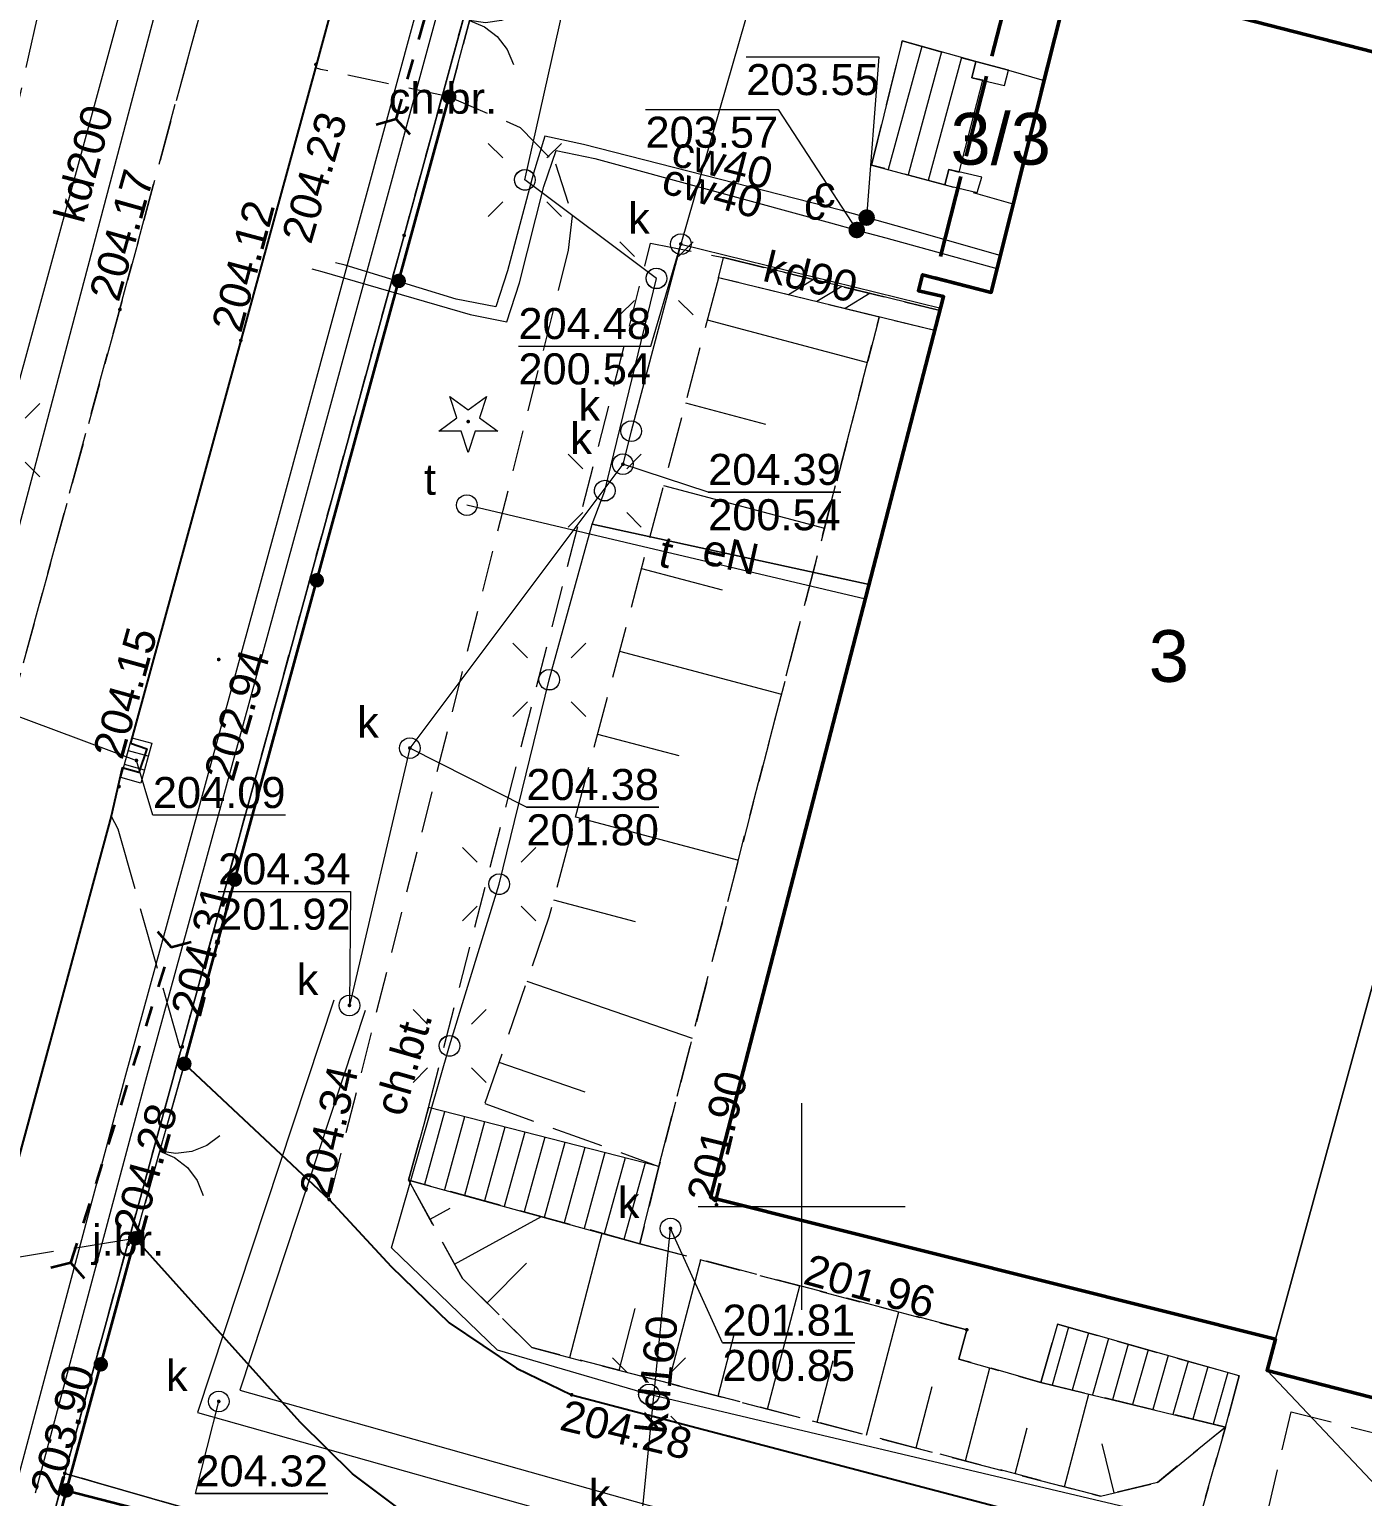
# Model space of a CAD drawing. Extents: x 0 to 7423283, y 0 to 5548300.
# Drawn here: x 7422231.33 to 7422263.56, y 5548192.99 to 5548228.45 of the extents above; entities that cross this region are included whole.
import ezdxf
from ezdxf.enums import TextEntityAlignment as Align

# ---------------------------------------------------------------- set-up
doc = ezdxf.new("R2010")
doc.units = 0
for name, pattern in [('PRZER1-1', [2, 1, -1]), ('PRZER2-1', [3, 2, -1]), ('PRZER2_5-1', [3.5, 2.5, -1]), ('PRZER3-1', [4, 3, -1]), ('PRZER4-1', [5, 4, -1])]:
    doc.linetypes.add(name, pattern=pattern)
doc.layers.get('0').update_dxf_attribs({"linetype": 'CONTINUOUS', "lineweight": 13})
for name, color, linetype, lineweight in [('BUBZ02', 7, 'PRZER2_5-1', 18), ('BUIB05_01', 7, 'PRZER1-1', 35), ('EGBC03', 7, 'CONTINUOUS', 18), ('EGBC03_O', 7, 'CONTINUOUS', 18), ('EGBN11', 7, 'PRZER4-1', 50), ('EGBN11_O', 7, 'PRZER4-1', 50), ('EGBP12_02', 7, 'CONTINUOUS', 18), ('EGBS10', 7, 'CONTINUOUS', 18), ('GELULI', 7, 'PRZER3-1', 18), ('KTCR02', 7, 'PRZER2-1', 18), ('KTCR02_O', 7, 'PRZER2-1', 18), ('KTCR04', 7, 'PRZER2-1', 18), ('KTJZ01', 7, 'PRZER3-1', 18), ('KTJZ01_O', 7, 'PRZER3-1', 18), ('KTKR01', 7, 'CONTINUOUS', 25), ('KTOK02', 7, 'CONTINUOUS', 18), ('KTOK05_01', 7, 'CONTINUOUS', 35), ('KTOK06', 7, 'CONTINUOUS', 18), ('RTPW02', 7, 'CONTINUOUS', 13), ('RTPW02_O', 7, 'CONTINUOUS', 13), ('SUSM', 7, 'CONTINUOUS', 18)]:
    doc.layers.add(name, color=color, linetype=linetype, lineweight=lineweight)
for name, color, linetype, lineweight, true_color in [('BUUD02_01', 7, 'CONTINUOUS', 18, 0x0a0909), ('EGBB01', 7, 'CONTINUOUS', 50, 0x0a0909), ('EGBD03', 7, 'CONTINUOUS', 18, 0x008000), ('EGBP04', 7, 'CONTINUOUS', 18, 0x008000), ('EGBU01', 7, 'PRZER1-1', 18, 0x008000), ('OBOP01', 7, 'CONTINUOUS', 18, 0x008000), ('PTRW02_01', 7, 'CONTINUOUS', 18, 0x0a0909), ('SUPC01', 7, 'CONTINUOUS', 18, 0xd200d2), ('SUPC01_O', 7, 'CONTINUOUS', 18, 0xd200d2), ('SUPE04', 1, 'CONTINUOUS', 18, 0xff0000), ('SUPE04_O', 1, 'CONTINUOUS', 18, 0xff0000), ('SUPK01', 7, 'CONTINUOUS', 18, 0x803300), ('SUPK01_O', 7, 'CONTINUOUS', 18, 0x803300), ('SUPT01', 7, 'CONTINUOUS', 18, 0xff9100), ('SUPT01_O', 7, 'CONTINUOUS', 18, 0xff9100), ('SUUS05', 7, 'CONTINUOUS', 18, 0x0a0909), ('SUUS15', 7, 'CONTINUOUS', 18, 0xff9100), ('SUUS15_O', 7, 'CONTINUOUS', 18, 0xff9100)]:
    doc.layers.add(name, color=color, linetype=linetype, lineweight=lineweight, true_color=true_color)
for name, color, linetype, true_color in [('SUPS01_02', 7, 'CONTINUOUS', 0xd200d2), ('SUPS01_02_O', 7, 'CONTINUOUS', 0xd200d2), ('SUPS01_05', 7, 'CONTINUOUS', 0x803300), ('SUPS01_05_O', 7, 'CONTINUOUS', 0x803300), ('SUUS25', 7, 'CONTINUOUS', 0x0a0909), ('SUUS25_O', 7, 'CONTINUOUS', 0x0a0909)]:
    doc.layers.add(name, color=color, linetype=linetype, true_color=true_color)
doc.styles.add('GEO-INFO', font='Arial')

# ---------------------------------------------------------------- blocks, each defined once
blk = doc.blocks.new('EPPGN')
blk.add_hatch(color=0).paths.add_polyline_path([(-0.09, 0), (-0.085595, -0.027812), (-0.072812, -0.052901), (-0.052901, -0.072812), (-0.027812, -0.085595), (0, -0.09), (0.027812, -0.085595), (0.052901, -0.072812), (0.072812, -0.052901), (0.085595, -0.027812), (0.09, 0), (0.085595, 0.027812), (0.072812, 0.052901), (0.052901, 0.072812), (0.027812, 0.085595), (0, 0.09), (-0.027812, 0.085595), (-0.052901, 0.072812), (-0.072812, 0.052901), (-0.085595, 0.027812)])
blk = doc.blocks.new('KOLO')
blk.add_hatch(color=0).paths.add_polyline_path([(0, 0.5), (-0.12941, 0.482963), (-0.25, 0.433013), (-0.353553, 0.353553), (-0.433013, 0.25), (-0.482963, 0.12941), (-0.5, 0), (-0.482963, -0.12941), (-0.433013, -0.25), (-0.353553, -0.353553), (-0.25, -0.433013), (-0.12941, -0.482963), (0, -0.5), (0.12941, -0.482963), (0.25, -0.433013), (0.353553, -0.353553), (0.433013, -0.25), (0.482963, -0.12941), (0.5, 0), (0.482963, 0.12941), (0.433013, 0.25), (0.353553, 0.353553), (0.25, 0.433013), (0.12941, 0.482963)])
blk = doc.blocks.new('OKRAG_PELNY')
at = {"color": 0}
blk.add_lwpolyline([(0.5, 0), (0.482963, -0.12941), (0.433013, -0.25), (0.353553, -0.353553), (0.25, -0.433013), (0.12941, -0.482963), (0, -0.5), (-0.12941, -0.482963), (-0.25, -0.433013), (-0.353553, -0.353553), (-0.433013, -0.25), (-0.482963, -0.12941), (-0.5, 0), (-0.482963, 0.12941), (-0.433013, 0.25), (-0.353553, 0.353553), (-0.25, 0.433013), (-0.12941, 0.482963), (0, 0.5), (0.12941, 0.482963), (0.25, 0.433013), (0.353553, 0.353553), (0.433013, 0.25), (0.482963, 0.12941)], close=True, dxfattribs=at)
blk = doc.blocks.new('SUSM01_01')
at = {"color": 0}
for points in [[(-0.353553, 0.353553), (-0.212132, 0.212132)], [(0.353553, 0.353553), (0.212132, 0.212132)], [(-0.353553, -0.353553), (-0.212132, -0.212132)], [(0.353553, -0.353553), (0.212132, -0.212132)]]:
    blk.add_lwpolyline(points, dxfattribs=at)
blk.add_lwpolyline([(0.1, 0), (0.093969, -0.034202), (0.076604, -0.064279), (0.05, -0.086603), (0.025882, -0.096593), (0, -0.1), (-0.025882, -0.096593), (-0.05, -0.086603), (-0.073305, -0.068017), (-0.090097, -0.043388), (-0.098883, -0.014904), (-0.098883, 0.014904), (-0.090097, 0.043388), (-0.073305, 0.068017), (-0.05, 0.086603), (-0.022252, 0.097493), (0.007473, 0.09972), (0.036534, 0.093087), (0.062349, 0.078183), (0.082624, 0.056332), (0.095557, 0.029476)], close=True, dxfattribs=at)
blk = doc.blocks.new('SPDIP')
blk.add_hatch(color=0).paths.add_polyline_path([(-0.09, 0), (-0.085595, -0.027812), (-0.072812, -0.052901), (-0.052901, -0.072812), (-0.027812, -0.085595), (0, -0.09), (0.027812, -0.085595), (0.052901, -0.072812), (0.072812, -0.052901), (0.085595, -0.027812), (0.09, 0), (0.085595, 0.027812), (0.072812, 0.052901), (0.052901, 0.072812), (0.027812, 0.085595), (0, 0.09), (-0.027812, 0.085595), (-0.052901, 0.072812), (-0.072812, 0.052901), (-0.085595, 0.027812)])
at = {"color": 0}
blk.add_lwpolyline([(0.177062, -0.544942), (-0.463555, -1.426676), (-0.463555, -0.336792), (-1.500096, 0), (-0.463555, 0.336792), (-0.463555, 1.426676), (0.177062, 0.544942), (1.213603, 0.881734), (0.572986, 0), (1.213603, -0.881734)], close=True, dxfattribs=at)
blk = doc.blocks.new('SUUS05')
at = {"color": 0}
blk.add_lwpolyline([(0.5, -0.25), (-0.5, -0.25), (-0.5, 0.25), (0.5, 0.25)], close=True, dxfattribs=at)
for points in [[(-0.175, -0.25), (-0.175, 0.25)], [(0.175, -0.25), (0.175, 0.25)]]:
    blk.add_lwpolyline(points, dxfattribs=at)
blk = doc.blocks.new('PION_C')
at = {"color": 0}
blk.add_lwpolyline([(0, 0.5), (0, -0.5)], dxfattribs=at)
blk = doc.blocks.new('BUUD02_01')
at = {"color": 0}
for points in [[(-1.91, -0.5), (-0.91, 0.5)], [(-0.5, -0.5), (0.5, 0.5)], [(0.91, -0.5), (1.91, 0.5)]]:
    blk.add_lwpolyline(points, dxfattribs=at)
blk = doc.blocks.new('BUIB05_01_1')
at = {"color": 0}
blk.add_lwpolyline([(-0.527108, -0.849799), (0, 0), (-0.526779, 0.850003)], dxfattribs=at)
blk = doc.blocks.new('BUIB05_01_2')
at = {"color": 0}
blk.add_lwpolyline([(0.527108, 0.849799), (0, 0), (0.526779, -0.850003)], dxfattribs=at)
blk = doc.blocks.new('SLBRA')
at = {"color": 0}
for points in [[(0, 0), (-0.068148, -0.517638), (-0.267949, -1), (-0.585786, -1.414214), (-1, -1.732051)], [(1, -1.732051), (0.585786, -1.414214), (0.267949, -1), (0.068148, -0.517638), (0, 0)]]:
    blk.add_lwpolyline(points, dxfattribs=at)

msp = doc.modelspace()

# ---------------------------------------------------------------- linework, layer by layer
at = {"color": 7, "linetype": 'Continuous', "lineweight": 13, "elevation": 100, "flags": 128}
for points in [[(7422250, 5548197.5), (7422250, 5548202.5)], [(7422247.5, 5548200), (7422252.5, 5548200)]]:
    msp.add_lwpolyline(points, dxfattribs=at)
at = {"layer": 'BUBZ02', "color": 7, "linetype": 'PRZER2_5-1', "lineweight": 18, "ltscale": 0.5, "elevation": 10.14}
for points in [[(7422242.34, 5548202.49), (7422246.55, 5548200.97), (7422251.85, 5548221.4), (7422251.873, 5548221.496), (7422247.99, 5548222.447)], [(7422247.99, 5548222.447), (7422243.89, 5548206.99), (7422242.34, 5548202.49)], [(7422258.6, 5548193.33), (7422260.24, 5548194.67), (7422255.778, 5548195.747), (7422253.8, 5548196.31), (7422253.99, 5548197.02), (7422246.09, 5548199.1), (7422240.5, 5548200.64)], [(7422240.5, 5548200.64), (7422241.8, 5548198.26), (7422243.48, 5548196.59), (7422257.22, 5548193), (7422258.6, 5548193.33)]]:
    msp.add_lwpolyline(points, dxfattribs=at)
at = {"layer": 'BUBZ02', "color": 7, "linetype": 'Continuous', "lineweight": 18, "elevation": 10.14, "flags": 128}
for points in [[(7422247.719, 5548221.426), (7422251.59, 5548220.399)], [(7422247.188, 5548219.424), (7422249.129, 5548218.909)], [(7422246.657, 5548217.423), (7422250.55, 5548216.39)], [(7422246.127, 5548215.421), (7422248.078, 5548214.903)], [(7422245.596, 5548213.419), (7422249.51, 5548212.381)], [(7422245.065, 5548211.418), (7422247.027, 5548210.897)], [(7422244.534, 5548209.416), (7422248.47, 5548208.372)], [(7422244.003, 5548207.414), (7422245.976, 5548206.891)], [(7422243.358, 5548205.447), (7422247.354, 5548204.071)], [(7422242.684, 5548203.489), (7422244.758, 5548202.774)], [(7422241.018, 5548199.692), (7422241.508, 5548199.96)], [(7422241.61, 5548198.607), (7422243.712, 5548199.755)], [(7422244.393, 5548196.351), (7422245.177, 5548199.352)], [(7422242.396, 5548197.668), (7422243.352, 5548198.629)], [(7422246.785, 5548195.727), (7422247.565, 5548198.712)], [(7422249.177, 5548195.102), (7422249.955, 5548198.082)], [(7422245.589, 5548196.039), (7422245.979, 5548197.533)], [(7422251.568, 5548194.477), (7422252.346, 5548197.453)], [(7422247.981, 5548195.414), (7422248.37, 5548196.906)], [(7422250.372, 5548194.789), (7422250.762, 5548196.278)], [(7422253.96, 5548193.852), (7422254.547, 5548196.097)], [(7422252.764, 5548194.164), (7422253.153, 5548195.651)], [(7422256.352, 5548193.227), (7422256.937, 5548195.467)], [(7422255.156, 5548193.539), (7422255.446, 5548194.649)], [(7422257.55, 5548193.079), (7422257.265, 5548194.268)]]:
    msp.add_lwpolyline(points, dxfattribs=at)
at = {"layer": 'BUIB05_01', "color": 7, "linetype": 'PRZER1-1', "lineweight": 35, "ltscale": 0.5, "elevation": 10.18}
for points in [[(7422240.2, 5548226.28), (7422241.57, 5548231.08)], [(7422232.34, 5548198.64), (7422234.76, 5548206.27)]]:
    msp.add_lwpolyline(points, dxfattribs=at)
at = {"layer": 'BUUD02_01', "color": 18, "linetype": 'Continuous', "lineweight": 18, "true_color": 0x0a0909, "elevation": 10.22}
for points in [[(7422253.341, 5548221.658), (7422248.109, 5548222.933)], [(7422253.222, 5548221.172), (7422247.991, 5548222.447)]]:
    msp.add_lwpolyline(points, dxfattribs=at)
at = {"layer": 'EGBB01', "color": 18, "linetype": 'Continuous', "lineweight": 50, "true_color": 0x0a0909, "elevation": 10.26}
for points in [[(7422266.83, 5548247.22), (7422260.38, 5548248.91), (7422255.54, 5548230.03), (7422269.24, 5548226.51)], [(7422269.24, 5548226.51), (7422255.54, 5548230.03), (7422254.85, 5548230.22), (7422254.75, 5548229.83), (7422256.4, 5548229.38), (7422254.58, 5548222.09), (7422252.92, 5548222.52), (7422252.82, 5548222.13), (7422253.43, 5548221.99), (7422247.8, 5548200.22), (7422261.45, 5548196.79), (7422261.25, 5548196.04), (7422294.91, 5548187.38)]]:
    msp.add_lwpolyline(points, dxfattribs=at)
at = {"layer": 'EGBC03', "color": 7, "linetype": 'Continuous', "lineweight": 18, "elevation": 10.26}
for points in [[(7422266.83, 5548247.22), (7422260.38, 5548248.91), (7422255.54, 5548230.03), (7422269.24, 5548226.51)], [(7422269.24, 5548226.51), (7422255.54, 5548230.03), (7422254.85, 5548230.22), (7422254.75, 5548229.83), (7422256.4, 5548229.38), (7422254.58, 5548222.09), (7422252.92, 5548222.52), (7422252.82, 5548222.13), (7422253.43, 5548221.99), (7422247.8, 5548200.22), (7422261.45, 5548196.79), (7422266.35, 5548214.65)]]:
    msp.add_lwpolyline(points, dxfattribs=at)
msp.add_lwpolyline([(7422299.74, 5548206.21), (7422266.35, 5548214.65), (7422261.45, 5548196.79), (7422261.25, 5548196.04), (7422294.91, 5548187.38)], close=True, dxfattribs=at)
at = {"layer": 'EGBD03', "color": 96, "linetype": 'Continuous', "lineweight": 18, "true_color": 0x008000, "elevation": 10.3}
for points in [[(7422242.86, 5548281.77), (7422235.25, 5548253.94), (7422118.87, 5547827.8), (7422117.91, 5547824.68), (7422111.51, 5547801.23), (7422124.29, 5547798.44), (7422126.26, 5547805.84), (7422129.27, 5547817.04), (7422133, 5547830.19), (7422141.62, 5547861.86), (7422158.84, 5547924.97), (7422167.47, 5547956.53), (7422176.11, 5547988.16), (7422184.85, 5548019.75), (7422194.39, 5548053.5), (7422202.12, 5548083.12), (7422210.82, 5548114.83), (7422219.37, 5548146.4), (7422228, 5548178.12), (7422232.19, 5548193.55), (7422240.39, 5548223.47), (7422248.49, 5548253.1), (7422255.35, 5548278.49)], [(7422255.35, 5548278.49), (7422248.49, 5548253.1), (7422240.39, 5548223.47), (7422232.19, 5548193.55), (7422247.5, 5548189.15), (7422282.6, 5548180.41), (7422301.87, 5548175.57), (7422312.62, 5548173.61), (7422317.43, 5548172.74), (7422345.7, 5548248.35), (7422295.99, 5548267.06), (7422289.86, 5548268.36), (7422265.15, 5548275.67)]]:
    msp.add_lwpolyline(points, close=True, dxfattribs=at)
msp.add_lwpolyline([(7422434.9, 5548214.47), (7422406.59, 5548225.32), (7422345.7, 5548248.35), (7422317.43, 5548172.74), (7422312.62, 5548173.61), (7422312.54, 5548171.89), (7422311.52, 5548169.79), (7422309.86, 5548168.41), (7422307.54, 5548167.74), (7422305.38, 5548168.07), (7422303.46, 5548169.17), (7422302.06, 5548170.93), (7422301.48, 5548172.95), (7422301.87, 5548175.57), (7422282.6, 5548180.41), (7422247.5, 5548189.15), (7422232.19, 5548193.55), (7422228, 5548178.12), (7422219.37, 5548146.4), (7422210.82, 5548114.83), (7422202.12, 5548083.12), (7422194.39, 5548053.5), (7422184.85, 5548019.75)], dxfattribs=at)
at = {"layer": 'EGBN11', "color": 7, "linetype": 'PRZER4-1', "lineweight": 50, "ltscale": 0.5, "elevation": 10.26}
msp.add_lwpolyline([(7422256.4, 5548229.38), (7422255.09, 5548229.74), (7422253.22, 5548222.44), (7422254.58, 5548222.09)], close=True, dxfattribs=at)
at = {"layer": 'EGBP12_02', "color": 7, "linetype": 'Continuous', "lineweight": 18, "elevation": 10.26}
for points in [[(7422255, 5548227.46), (7422254.21, 5548227.67), (7422254.11, 5548227.28), (7422254.9, 5548227.09)], [(7422253.56, 5548225.06), (7422253.46, 5548224.69), (7422254.24, 5548224.51), (7422254.35, 5548224.88)]]:
    msp.add_lwpolyline(points, close=True, dxfattribs=at)
at = {"layer": 'EGBS10', "color": 7, "linetype": 'Continuous', "lineweight": 18, "elevation": 10.26}
msp.add_lwpolyline([(7422254.38, 5548227.22), (7422254.11, 5548227.28), (7422254.21, 5548227.67), (7422252.43, 5548228.17), (7422251.69, 5548225.17), (7422253.46, 5548224.69), (7422253.56, 5548225.06), (7422253.81, 5548225)], close=True, dxfattribs=at)
at = {"layer": 'EGBS10', "color": 7, "linetype": 'Continuous', "lineweight": 18, "elevation": 10.26, "flags": 128}
for points in [[(7422252.9, 5548228.038), (7422252.092, 5548225.061)], [(7422253.381, 5548227.903), (7422252.575, 5548224.93)], [(7422253.863, 5548227.768), (7422253.058, 5548224.799)]]:
    msp.add_lwpolyline(points, dxfattribs=at)
at = {"layer": 'EGBU01', "color": 7, "linetype": 'Continuous', "lineweight": 18, "elevation": 10.17}
for points in [[(7422124.29, 5547798.44), (7422126.26, 5547805.84), (7422129.27, 5547817.04), (7422133, 5547830.19), (7422141.62, 5547861.86), (7422158.84, 5547924.97), (7422167.47, 5547956.53), (7422176.11, 5547988.16), (7422184.85, 5548019.75), (7422194.39, 5548053.5), (7422202.12, 5548083.12), (7422210.82, 5548114.83), (7422219.37, 5548146.4), (7422228, 5548178.12), (7422232.19, 5548193.55), (7422240.39, 5548223.47), (7422248.49, 5548253.1), (7422255.35, 5548278.49), (7422242.86, 5548281.77), (7422235.25, 5548253.94), (7422118.87, 5547827.8), (7422117.91, 5547824.68), (7422111.51, 5547801.23)], [(7422337.27, 5548225.81), (7422345.7, 5548248.35), (7422295.99, 5548267.06), (7422289.86, 5548268.36), (7422265.15, 5548275.67), (7422255.35, 5548278.49), (7422248.49, 5548253.1), (7422240.39, 5548223.47), (7422232.19, 5548193.55), (7422247.5, 5548189.15), (7422282.6, 5548180.41), (7422301.87, 5548175.57), (7422312.62, 5548173.61), (7422317.43, 5548172.74)]]:
    msp.add_lwpolyline(points, close=True, dxfattribs=at)
at = {"layer": 'EGBU01', "color": 96, "linetype": 'PRZER1-1', "lineweight": 18, "ltscale": 0.5, "true_color": 0x008000, "elevation": 10.18}
for points in [[(7422124.29, 5547798.44), (7422126.26, 5547805.84), (7422129.27, 5547817.04), (7422133, 5547830.19), (7422141.62, 5547861.86), (7422158.84, 5547924.97), (7422167.47, 5547956.53), (7422176.11, 5547988.16), (7422184.85, 5548019.75), (7422194.39, 5548053.5), (7422202.12, 5548083.12), (7422210.82, 5548114.83), (7422219.37, 5548146.4), (7422228, 5548178.12), (7422232.19, 5548193.55), (7422240.39, 5548223.47), (7422248.49, 5548253.1), (7422255.35, 5548278.49), (7422242.86, 5548281.77), (7422235.25, 5548253.94), (7422118.87, 5547827.8), (7422117.91, 5547824.68), (7422111.51, 5547801.23)], [(7422337.27, 5548225.81), (7422345.7, 5548248.35), (7422295.99, 5548267.06), (7422289.86, 5548268.36), (7422265.15, 5548275.67), (7422255.35, 5548278.49), (7422248.49, 5548253.1), (7422240.39, 5548223.47), (7422232.19, 5548193.55), (7422247.5, 5548189.15), (7422282.6, 5548180.41), (7422301.87, 5548175.57), (7422312.62, 5548173.61), (7422317.43, 5548172.74)]]:
    msp.add_lwpolyline(points, close=True, dxfattribs=at)
at = {"layer": 'EGBU01', "color": 7, "linetype": 'Continuous', "lineweight": 18, "elevation": 10.17}
msp.add_lwpolyline([(7422434.9, 5548214.47), (7422406.59, 5548225.32), (7422376.95, 5548236.53), (7422372.77, 5548211.69), (7422337.27, 5548225.81), (7422317.43, 5548172.74), (7422312.62, 5548173.61), (7422312.54, 5548171.89), (7422311.52, 5548169.79), (7422309.86, 5548168.41), (7422307.54, 5548167.74), (7422305.38, 5548168.07), (7422303.46, 5548169.17), (7422302.06, 5548170.93), (7422301.48, 5548172.95), (7422301.87, 5548175.57), (7422282.6, 5548180.41), (7422247.5, 5548189.15), (7422232.19, 5548193.55), (7422228, 5548178.12), (7422219.37, 5548146.4), (7422210.82, 5548114.83)], dxfattribs=at)
at = {"layer": 'EGBU01', "color": 96, "linetype": 'PRZER1-1', "lineweight": 18, "ltscale": 0.5, "true_color": 0x008000, "elevation": 10.18}
msp.add_lwpolyline([(7422434.9, 5548214.47), (7422406.59, 5548225.32), (7422376.95, 5548236.53), (7422372.77, 5548211.69), (7422337.27, 5548225.81), (7422317.43, 5548172.74), (7422312.62, 5548173.61), (7422312.54, 5548171.89), (7422311.52, 5548169.79), (7422309.86, 5548168.41), (7422307.54, 5548167.74), (7422305.38, 5548168.07), (7422303.46, 5548169.17), (7422302.06, 5548170.93), (7422301.48, 5548172.95), (7422301.87, 5548175.57), (7422282.6, 5548180.41), (7422247.5, 5548189.15), (7422232.19, 5548193.55), (7422228, 5548178.12), (7422219.37, 5548146.4), (7422210.82, 5548114.83)], dxfattribs=at)
at = {"layer": 'GELULI', "color": 7, "linetype": 'PRZER3-1', "lineweight": 18, "ltscale": 0.5, "elevation": 9.98}
msp.add_lwpolyline([(7422110.71, 5547781.9), (7422183.49, 5548046.2), (7422229.51, 5548219.72), (7422235.76, 5548247.6), (7422245.89, 5548283.76), (7422250.3, 5548295.64)], dxfattribs=at)
at = {"layer": 'KTCR02', "color": 7, "linetype": 'PRZER2-1', "lineweight": 18, "ltscale": 0.5, "elevation": 10.18}
for points in [[(7422239.7, 5548231.17), (7422242.46, 5548230.5), (7422241.48, 5548226.82), (7422238.38, 5548227.48), (7422238.253, 5548227.519), (7422239.264, 5548231.269)], [(7422247.8, 5548200.22), (7422253.218, 5548221.172), (7422251.873, 5548221.496), (7422251.85, 5548221.4), (7422246.55, 5548200.97), (7422246.09, 5548199.1), (7422253.99, 5548197.02), (7422253.8, 5548196.31), (7422255.778, 5548195.747), (7422256.18, 5548197.16), (7422260.57, 5548195.91), (7422260.24, 5548194.67), (7422259.35, 5548191.53), (7422260.93, 5548191.2), (7422261.83, 5548195.04), (7422295.22, 5548186.55), (7422300.174, 5548206.087), (7422299.74, 5548206.21), (7422294.91, 5548187.38), (7422261.25, 5548196.04), (7422261.45, 5548196.79)]]:
    msp.add_lwpolyline(points, close=True, dxfattribs=at)
msp.add_lwpolyline([(7422242.46, 5548230.5), (7422241.48, 5548226.82), (7422243.2, 5548226.08), (7422244.05, 5548225.2), (7422244.45, 5548223.94), (7422244.36, 5548223.11), (7422238.58, 5548200.17), (7422240.08, 5548198.55), (7422241.48, 5548197.19), (7422243.11, 5548196.09), (7422244.44, 5548195.45), (7422259.35, 5548191.53), (7422260.24, 5548194.67), (7422258.6, 5548193.33), (7422257.22, 5548193), (7422243.48, 5548196.59), (7422241.8, 5548198.26), (7422240.5, 5548200.64), (7422240.98, 5548202.39), (7422246.35, 5548223.28), (7422248.11, 5548222.933), (7422253.343, 5548221.655), (7422253.43, 5548221.99), (7422252.82, 5548222.13), (7422252.92, 5548222.52), (7422253.22, 5548222.44), (7422254.58, 5548222.09), (7422255.113, 5548224.225), (7422253.46, 5548224.69), (7422251.69, 5548225.17), (7422252.43, 5548228.17), (7422254.21, 5548227.67), (7422255, 5548227.46), (7422255.859, 5548227.211), (7422256.4, 5548229.38)], dxfattribs=at)
at = {"layer": 'KTCR04', "color": 7, "linetype": 'PRZER2-1', "lineweight": 18, "ltscale": 0.5, "elevation": 10.18}
for points in [[(7422236.72, 5548233.48), (7422233.42, 5548221.33), (7422230.73, 5548211.45), (7422227.37, 5548199.04), (7422226.52, 5548195.91), (7422222.33, 5548180.53)], [(7422228.13, 5548190.05), (7422229.25, 5548194.43), (7422230.39, 5548198.66), (7422233.313, 5548209.432), (7422233.58, 5548210.6), (7422233.98, 5548210.49), (7422234.17, 5548211.06), (7422233.78, 5548211.2), (7422238.253, 5548227.519), (7422239.264, 5548231.269)]]:
    msp.add_lwpolyline(points, dxfattribs=at)
at = {"layer": 'KTJZ01', "color": 7, "linetype": 'PRZER3-1', "lineweight": 18, "ltscale": 0.5, "elevation": 10.18}
for points in [[(7422222.33, 5548180.53), (7422226.52, 5548195.91), (7422227.37, 5548199.04), (7422230.73, 5548211.45), (7422233.42, 5548221.33), (7422236.72, 5548233.48), (7422237.12, 5548235.25), (7422237.36, 5548237.69), (7422237.37, 5548239.97), (7422237.12, 5548241.91), (7422236.68, 5548243.89), (7422236.3, 5548244.47), (7422235.65, 5548244.68), (7422235.4, 5548244.7), (7422235.176, 5548244.589), (7422234.14, 5548244.12), (7422232.08, 5548243.64), (7422231.76, 5548241.81), (7422226.57, 5548222.73), (7422224.02, 5548213.32), (7422220.65, 5548200.96), (7422219.74, 5548197.61), (7422215.57, 5548182.25)], [(7422259.35, 5548191.53), (7422244.44, 5548195.45), (7422243.11, 5548196.09), (7422241.48, 5548197.19), (7422240.08, 5548198.55), (7422238.58, 5548200.17), (7422235.08, 5548203.45), (7422233.89, 5548199.23), (7422237.88, 5548194.79), (7422239.14, 5548193.54), (7422240.66, 5548192.4)]]:
    msp.add_lwpolyline(points, dxfattribs=at)
msp.add_lwpolyline([(7422233.47, 5548209.13), (7422235.08, 5548203.45), (7422233.89, 5548199.23), (7422230.39, 5548198.66), (7422233.313, 5548209.432)], close=True, dxfattribs=at)
at = {"layer": 'KTKR01', "color": 7, "linetype": 'Continuous', "lineweight": 25, "elevation": 10.18}
for points in [[(7422255.54, 5548278.44), (7422254.37, 5548278.76), (7422251.85, 5548277.47), (7422247.23, 5548260.57), (7422240.58, 5548236.15), (7422239.264, 5548231.269), (7422238.253, 5548227.519), (7422233.78, 5548211.2), (7422234.17, 5548211.06), (7422233.98, 5548210.49), (7422233.58, 5548210.6), (7422233.313, 5548209.432), (7422230.39, 5548198.66), (7422229.25, 5548194.43), (7422228.13, 5548190.05), (7422227.03, 5548186.04), (7422224.7, 5548177.47), (7422220.71, 5548163.09), (7422214.57, 5548140.54), (7422212.77, 5548133.9), (7422209.5, 5548121.89)], [(7422235.08, 5548203.45), (7422238.58, 5548200.17), (7422240.08, 5548198.55), (7422241.48, 5548197.19), (7422243.11, 5548196.09), (7422244.44, 5548195.45), (7422259.35, 5548191.53), (7422260.93, 5548191.2), (7422295.22, 5548183.52), (7422296.8, 5548183.38), (7422298.36, 5548183.68), (7422299.89, 5548184.29), (7422300.97, 5548184.99), (7422302.34, 5548186.56), (7422309.31, 5548201.45), (7422311.62, 5548206.52), (7422316.38, 5548216.33), (7422319.39, 5548222.65), (7422318.48, 5548225.67)], [(7422334.05, 5548218.44), (7422326.42, 5548220.72), (7422325.08, 5548220.57), (7422323.67, 5548219.96), (7422313, 5548196.73), (7422310.45, 5548191.58), (7422307.28, 5548184.66), (7422306.27, 5548183.17), (7422304.71, 5548181.57), (7422302.9, 5548180.63), (7422301.16, 5548179.49), (7422299.2, 5548179.03), (7422297.64, 5548178.93), (7422295.66, 5548179.07), (7422258.89, 5548187.25), (7422242.9, 5548191.46), (7422240.66, 5548192.4), (7422239.14, 5548193.54), (7422237.88, 5548194.79), (7422233.89, 5548199.23)]]:
    msp.add_lwpolyline(points, dxfattribs=at)
at = {"layer": 'KTOK02', "color": 7, "linetype": 'Continuous', "lineweight": 18, "elevation": 10.18}
for points in [[(7422241.48, 5548226.82), (7422242.46, 5548230.5)], [(7422233.89, 5548199.23), (7422235.08, 5548203.45)]]:
    msp.add_lwpolyline(points, dxfattribs=at)
at = {"layer": 'KTOK05_01', "color": 7, "linetype": 'Continuous', "lineweight": 35, "elevation": 10.18}
for points in [[(7422235.08, 5548203.45), (7422241.48, 5548226.82)], [(7422232.23, 5548193.14), (7422233.89, 5548199.23)], [(7422231.9, 5548191.86), (7422232.23, 5548193.14), (7422258.95, 5548186.26), (7422301.8, 5548175.64)]]:
    msp.add_lwpolyline(points, dxfattribs=at)
at = {"layer": 'KTOK06', "color": 7, "linetype": 'Continuous', "lineweight": 18, "elevation": 10.18}
for points in [[(7422246.09, 5548199.1), (7422246.55, 5548200.97), (7422240.98, 5548202.39), (7422240.5, 5548200.64)], [(7422260.24, 5548194.67), (7422260.57, 5548195.91), (7422256.18, 5548197.16), (7422255.778, 5548195.747)]]:
    msp.add_lwpolyline(points, close=True, dxfattribs=at)
at = {"layer": 'KTOK06', "color": 7, "linetype": 'Continuous', "lineweight": 18, "elevation": 10.18, "flags": 128}
for points in [[(7422241.369, 5548202.291), (7422240.885, 5548200.534)], [(7422241.853, 5548202.167), (7422241.367, 5548200.401)], [(7422242.338, 5548202.044), (7422241.849, 5548200.268)], [(7422242.823, 5548201.92), (7422242.331, 5548200.136)], [(7422243.307, 5548201.797), (7422242.813, 5548200.003)], [(7422243.792, 5548201.673), (7422243.295, 5548199.87)], [(7422244.276, 5548201.55), (7422243.777, 5548199.737)], [(7422244.761, 5548201.426), (7422244.259, 5548199.604)], [(7422245.246, 5548201.303), (7422244.741, 5548199.472)], [(7422245.73, 5548201.179), (7422245.223, 5548199.339)], [(7422246.215, 5548201.055), (7422245.705, 5548199.206)], [(7422256.451, 5548197.083), (7422256.052, 5548195.681)], [(7422256.932, 5548196.946), (7422256.539, 5548195.563)], [(7422257.413, 5548196.809), (7422257.025, 5548195.446)], [(7422257.894, 5548196.672), (7422257.512, 5548195.328)], [(7422258.375, 5548196.535), (7422257.998, 5548195.211)], [(7422258.856, 5548196.398), (7422258.484, 5548195.094)], [(7422259.337, 5548196.261), (7422258.971, 5548194.976)], [(7422259.818, 5548196.124), (7422259.457, 5548194.859)], [(7422260.299, 5548195.987), (7422259.944, 5548194.741)]]:
    msp.add_lwpolyline(points, dxfattribs=at)
at = {"layer": 'PTRW02_01', "color": 18, "linetype": 'Continuous', "lineweight": 18, "true_color": 0x0a0909, "elevation": 10.06}
for points in [[(7422230.998, 5548193.204), (7422233.639, 5548203.095), (7422237.379, 5548216.736), (7422239.999, 5548226.346), (7422241.939, 5548233.486), (7422244.639, 5548243.436), (7422253.799, 5548276.946)], [(7422231.482, 5548193.076), (7422234.121, 5548202.965), (7422237.861, 5548216.604), (7422240.481, 5548226.214), (7422242.421, 5548233.354), (7422245.121, 5548243.304), (7422254.281, 5548276.814)]]:
    msp.add_lwpolyline(points, dxfattribs=at)
at = {"layer": 'SUPC01', "color": 212, "linetype": 'Continuous', "lineweight": 18, "true_color": 0xd200d2, "elevation": 10.18}
for points in [[(7422254.8, 5548222.98), (7422252.28, 5548223.7), (7422251.57, 5548223.9), (7422250.94, 5548224.08), (7422244.73, 5548225.67), (7422243.79, 5548225.87), (7422243.52, 5548224.97), (7422242.89, 5548222.61), (7422242.61, 5548221.74), (7422241.65, 5548221.93), (7422238.97, 5548222.75), (7422238.73, 5548222.81)], [(7422238.16, 5548222.66), (7422238.4, 5548222.6), (7422241.99, 5548221.56), (7422242.87, 5548221.38), (7422243.18, 5548222.32), (7422243.77, 5548224.65), (7422244.07, 5548225.52), (7422245, 5548225.33), (7422250.7, 5548223.77), (7422251.33, 5548223.6), (7422252.03, 5548223.41), (7422254.72, 5548222.67)]]:
    msp.add_lwpolyline(points, dxfattribs=at)
at = {"layer": 'SUPE04', "color": 1, "linetype": 'Continuous', "lineweight": 18, "true_color": 0xff0000, "elevation": 10.18}
for points in [[(7422230.7, 5548218.52), (7422235.54, 5548236.27)], [(7422251.63, 5548215.03), (7422244.94, 5548216.49), (7422245.24, 5548217.3), (7422246.49, 5548222.43), (7422243.31, 5548224.81), (7422244.61, 5548230.64)], [(7422264.09, 5548191.25), (7422246.31, 5548195.46), (7422242.65, 5548196.53), (7422240.09, 5548199), (7422241.49, 5548203.88), (7422242.69, 5548207.79), (7422243.9, 5548212.73), (7422244.94, 5548216.49), (7422251.63, 5548215.03)]]:
    msp.add_lwpolyline(points, dxfattribs=at)
at = {"layer": 'SUPK01', "color": 36, "linetype": 'Continuous', "lineweight": 18, "true_color": 0x803300, "elevation": 10.18}
for points in [[(7422256.46, 5548244.91), (7422254.68, 5548238.32), (7422251.6, 5548238.97), (7422247.08, 5548223.26), (7422245.88, 5548218.74), (7422245.68, 5548217.94), (7422240.53, 5548211.08), (7422239.07, 5548204.86)], [(7422230.44, 5548232.27), (7422231.07, 5548232.09), (7422234.98, 5548231.15), (7422229.97, 5548212.25), (7422233.92, 5548210.78)], [(7422247.08, 5548223.26), (7422253.36, 5548221.71)], [(7422239.45, 5548204.735), (7422236.421, 5548195.562), (7422246.234, 5548192.796), (7422270.675, 5548186.559), (7422301.591, 5548179.282), (7422310.979, 5548198.462), (7422315.487, 5548208.198), (7422321.907, 5548222.048)], [(7422238.69, 5548204.985), (7422235.399, 5548195.018), (7422246.026, 5548192.024), (7422270.485, 5548185.781), (7422302.029, 5548178.358), (7422311.701, 5548198.118), (7422316.213, 5548207.862), (7422322.633, 5548221.712)], [(7422246.13, 5548192.41), (7422246.83, 5548199.47)], [(7422270.58, 5548186.17), (7422261.25, 5548196.04)]]:
    msp.add_lwpolyline(points, dxfattribs=at)
at = {"layer": 'SUPS01_02_O', "color": 212, "linetype": 'Continuous', "lineweight": 9, "true_color": 0xd200d2, "elevation": 10.8, "flags": 128}
for points in [[(7422248.66, 5548227.788), (7422251.863, 5548227.788), (7422251.57, 5548223.9)], [(7422248.66, 5548227.788), (7422251.863, 5548227.788)], [(7422246.225, 5548226.516), (7422249.428, 5548226.516), (7422251.33, 5548223.6)], [(7422246.225, 5548226.516), (7422249.428, 5548226.516)]]:
    msp.add_lwpolyline(points, dxfattribs=at)
at = {"layer": 'SUPS01_05_O', "color": 36, "linetype": 'Continuous', "lineweight": 9, "true_color": 0x803300, "elevation": 10.8, "flags": 128}
for points in [[(7422243.154, 5548220.791), (7422246.357, 5548220.791), (7422247.08, 5548223.26)], [(7422243.154, 5548220.791), (7422246.357, 5548220.791)], [(7422250.943, 5548217.267), (7422247.74, 5548217.267), (7422245.68, 5548217.94)], [(7422247.74, 5548217.267), (7422250.943, 5548217.267)], [(7422246.549, 5548209.651), (7422243.346, 5548209.651), (7422240.53, 5548211.08)], [(7422237.523, 5548209.457), (7422234.32, 5548209.457), (7422233.92, 5548210.78)], [(7422243.346, 5548209.651), (7422246.549, 5548209.651)], [(7422235.895, 5548207.611), (7422239.098, 5548207.611), (7422239.07, 5548204.86)], [(7422235.895, 5548207.611), (7422239.098, 5548207.611)], [(7422251.288, 5548196.707), (7422248.085, 5548196.707), (7422246.83, 5548199.47)], [(7422248.085, 5548196.707), (7422251.288, 5548196.707)], [(7422238.551, 5548193.061), (7422235.347, 5548193.061), (7422235.91, 5548195.29)], [(7422235.347, 5548193.061), (7422238.551, 5548193.061)]]:
    msp.add_lwpolyline(points, dxfattribs=at)
at = {"layer": 'SUPT01', "color": 30, "linetype": 'Continuous', "lineweight": 18, "true_color": 0xff9100, "elevation": 10.18}
msp.add_lwpolyline([(7422251.54, 5548214.68), (7422241.91, 5548216.95)], dxfattribs=at)

# ---------------------------------------------------------------- block references
at = {"layer": 'BUIB05_01', "color": 7, "lineweight": 35, "xscale": 0.5, "yscale": 0.5}
for name, p, rotation in [('BUIB05_01_1', (7422240.2, 5548226.28, 10.18), 74.07037068450693), ('BUIB05_01_2', (7422234.76, 5548206.27, 10.18), 72.40258292194721), ('BUIB05_01_1', (7422232.34, 5548198.64, 10.18), 72.40258292194721)]:
    msp.add_blockref(name, p, dxfattribs=dict(at, rotation=rotation))
at = {"layer": 'BUUD02_01', "color": 18, "lineweight": 18, "true_color": 0x0a0909, "xscale": 0.5, "yscale": 0.5, "rotation": 166.3038981253557}
for name, p in [('PION_C', (7422248.05, 5548222.69, 10.22)), ('BUUD02_01', (7422250.666, 5548222.053, 10.22)), ('PION_C', (7422253.281, 5548221.415, 10.22))]:
    msp.add_blockref(name, p, dxfattribs=at)
at = {"layer": 'EGBP04', "color": 96, "lineweight": 18, "true_color": 0x008000, "xscale": 0.5, "yscale": 0.5, "rotation": 90}
for p in [(7422240.39, 5548223.47, 10.32), (7422232.19, 5548193.55, 10.32)]:
    msp.add_blockref('EPPGN', p, dxfattribs=at)
at = {"layer": 'KTOK02', "color": 7, "lineweight": 18, "xscale": 0.75, "yscale": 0.75}
for p, rotation in [((7422241.97, 5548228.66, 10.18), 75.08796570235269), ((7422234.485, 5548201.34, 10.18), 74.25205117312332)]:
    msp.add_blockref('SLBRA', p, dxfattribs=dict(at, rotation=rotation))
at = {"layer": 'KTOK05_01', "color": 7, "lineweight": 35, "xscale": 0.35, "yscale": 0.35, "rotation": 90}
for p in [(7422241.48, 5548226.82, 10.18), (7422240.261, 5548222.369, 10.18), (7422238.28, 5548215.135, 10.18), (7422236.299, 5548207.901, 10.18), (7422235.08, 5548203.45, 10.18), (7422233.89, 5548199.23, 10.18), (7422233.06, 5548196.185, 10.18), (7422232.23, 5548193.14, 10.18)]:
    msp.add_blockref('KOLO', p, dxfattribs=at)
at = {"layer": 'OBOP01', "color": 96, "lineweight": 18, "true_color": 0x008000, "xscale": 0.5, "yscale": 0.5, "rotation": 90}
msp.add_blockref('SPDIP', (7422241.94, 5548218.97, 10.12), dxfattribs=at)
at = {"layer": 'RTPW02', "color": 7, "lineweight": 13, "xscale": 0.09, "yscale": 0.09, "rotation": 90}
for p in [(7422238.26, 5548227.6, 10.2), (7422233.524, 5548221.68, 10.2), (7422236.444, 5548220.931, 10.2), (7422233.5, 5548210.15, 10.2), (7422235.03, 5548203.86, 10.2), (7422238.58, 5548200.17, 10.2), (7422247.94, 5548200.04, 10.2), (7422233.72, 5548199.09, 10.2), (7422253.99, 5548197.02, 10.2), (7422244.44, 5548195.45, 10.2)]:
    msp.add_blockref('KOLO', p, dxfattribs=at)
at = {"layer": 'SUPS01_02', "color": 212, "lineweight": 5, "true_color": 0xd200d2, "xscale": 0.09, "yscale": 0.09, "rotation": 90}
for p in [(7422251.57, 5548223.9, 10.24), (7422251.33, 5548223.6, 10.24), (7422235.91, 5548213.22, 10.24)]:
    msp.add_blockref('KOLO', p, dxfattribs=at)
at = {"layer": 'SUPS01_05', "color": 36, "lineweight": 5, "true_color": 0x803300, "xscale": 0.09, "yscale": 0.09, "rotation": 90}
for p in [(7422247.08, 5548223.26, 10.24), (7422245.68, 5548217.94, 10.24), (7422240.53, 5548211.08, 10.24), (7422233.92, 5548210.78, 10.24), (7422239.07, 5548204.86, 10.24), (7422246.83, 5548199.47, 10.24), (7422235.91, 5548195.29, 10.24)]:
    msp.add_blockref('KOLO', p, dxfattribs=at)
at = {"layer": 'SUSM', "color": 7, "lineweight": 18, "rotation": 90}
for name, p, xscale, yscale in [('SUSM01_01', (7422243.31, 5548224.81, 10.24), 2.5, 2.5), ('OKRAG_PELNY', (7422243.31, 5548224.81, 10.24), 0.5, 0.5), ('SUSM01_01', (7422246.49, 5548222.43, 10.24), 2.5, 2.5), ('OKRAG_PELNY', (7422246.49, 5548222.43, 10.24), 0.5, 0.5), ('SUSM01_01', (7422230.7, 5548218.52, 10.24), 2.5, 2.5), ('SUSM01_01', (7422245.24, 5548217.3, 10.24), 2.5, 2.5), ('OKRAG_PELNY', (7422245.24, 5548217.3, 10.24), 0.5, 0.5), ('SUSM01_01', (7422243.9, 5548212.73, 10.24), 2.5, 2.5), ('OKRAG_PELNY', (7422243.9, 5548212.73, 10.24), 0.5, 0.5), ('SUSM01_01', (7422242.69, 5548207.79, 10.24), 2.5, 2.5), ('OKRAG_PELNY', (7422242.69, 5548207.79, 10.24), 0.5, 0.5), ('SUSM01_01', (7422241.49, 5548203.88, 10.24), 2.5, 2.5), ('OKRAG_PELNY', (7422241.49, 5548203.88, 10.24), 0.5, 0.5), ('SUSM01_01', (7422246.31, 5548195.46, 10.24), 2.5, 2.5), ('OKRAG_PELNY', (7422246.31, 5548195.46, 10.24), 0.5, 0.5)]:
    msp.add_blockref(name, p, dxfattribs=dict(at, xscale=xscale, yscale=yscale))
at = {"layer": 'SUUS05', "color": 18, "lineweight": 18, "true_color": 0x0a0909, "rotation": 74.41682949351483}
msp.add_blockref('SUUS05', (7422233.92, 5548210.78, 10.24), dxfattribs=at)
at = {"layer": 'SUUS15', "color": 36, "lineweight": 18, "true_color": 0x803300, "xscale": 0.5, "yscale": 0.5, "rotation": 90}
for p in [(7422247.08, 5548223.26, 10.24), (7422245.88, 5548218.74, 10.24), (7422245.68, 5548217.94, 10.24), (7422240.53, 5548211.08, 10.24), (7422239.07, 5548204.86, 10.24), (7422246.83, 5548199.47, 10.24), (7422235.91, 5548195.29, 10.24)]:
    msp.add_blockref('OKRAG_PELNY', p, dxfattribs=at)
at = {"layer": 'SUUS15', "color": 30, "lineweight": 18, "true_color": 0xff9100, "xscale": 0.5, "yscale": 0.5, "rotation": 90}
msp.add_blockref('OKRAG_PELNY', (7422241.91, 5548216.95, 10.24), dxfattribs=at)
at = {"layer": 'SUUS25', "color": 18, "lineweight": 5, "true_color": 0x0a0909, "xscale": 0.4, "yscale": 0.4, "rotation": 90}
for p in [(7422251.57, 5548223.9, 10.24), (7422251.33, 5548223.6, 10.24)]:
    msp.add_blockref('KOLO', p, dxfattribs=at)

# ---------------------------------------------------------------- texts
at = {"layer": 'EGBC03_O', "color": 7, "linetype": 'Continuous', "lineweight": 0, "style": 'GEO-INFO'}
msp.add_text('3', height=1.25, dxfattribs=at).set_placement((7422258.875, 5548213.305, 10.8), align=Align.MIDDLE)
at = {"layer": 'EGBN11_O', "color": 7, "linetype": 'Continuous', "lineweight": 0, "style": 'GEO-INFO'}
msp.add_text('3/3', height=1.25, dxfattribs=at).set_placement((7422254.81, 5548225.829, 10.8), align=Align.MIDDLE)
at = {"layer": 'KTCR02_O', "color": 7, "linetype": 'Continuous', "lineweight": 0, "style": 'GEO-INFO'}
for s, rotation, p in [('ch.br.', 360, (7422241.33, 5548226.8, 10.8)), ('ch.bt.', 73.973, (7422240.358, 5548203.48, 10.8))]:
    msp.add_text(s, height=0.75, rotation=rotation, dxfattribs=at).set_placement(p, align=Align.MIDDLE)
at = {"layer": 'KTJZ01_O', "color": 7, "linetype": 'Continuous', "lineweight": 0, "style": 'GEO-INFO'}
msp.add_text('j.br.', height=0.75, rotation=360, dxfattribs=at).set_placement((7422233.72, 5548199.09, 10.8), align=Align.MIDDLE)
at = {"layer": 'RTPW02_O', "color": 7, "linetype": 'Continuous', "lineweight": 0, "style": 'GEO-INFO'}
for s, rotation, p in [('204.23', 73.9784, (7422238.14, 5548223.23, 10.8)), ('204.17', 74.3434, (7422233.491, 5548221.834, 10.8)), ('204.12', 75.0684, (7422236.45, 5548221.084, 10.8)), ('204.15', 74.5173, (7422233.58, 5548210.77, 10.8)), ('204.31', 75.7163, (7422235.47, 5548204.54, 10.8)), ('204.34', 77.2141, (7422238.58, 5548200.17, 10.8)), ('201.90', 76.2166, (7422247.94, 5548200.04, 10.8)), ('204.28', 74.5321, (7422234.07, 5548199.26, 10.8)), ('201.96', 344.6698, (7422250.003, 5548198.141, 10.8)), ('203.90', 74.334, (7422232.06, 5548192.953, 10.8)), ('204.28', 346.6352, (7422244.118, 5548194.611, 10.8))]:
    msp.add_text(s, height=0.75, rotation=rotation, dxfattribs=at).set_placement(p)
at = {"layer": 'SUPC01_O', "color": 212, "linetype": 'Continuous', "lineweight": 0, "true_color": 0xd200d2, "style": 'GEO-INFO'}
for rotation, p in [(345.6386, (7422248.087, 5548225.235, 10.8)), (344.6939, (7422247.85, 5548224.55, 10.8))]:
    msp.add_text('cw40', height=0.75, rotation=rotation, dxfattribs=at).set_placement(p, align=Align.MIDDLE)
at = {"layer": 'SUPE04_O', "color": 1, "linetype": 'Continuous', "lineweight": 0, "true_color": 0xff0000, "style": 'GEO-INFO'}
msp.add_text('eN', height=0.75, rotation=347.689, dxfattribs=at).set_placement((7422248.285, 5548215.76, 10.8), align=Align.MIDDLE)
at = {"layer": 'SUPK01_O', "color": 36, "linetype": 'Continuous', "lineweight": 0, "true_color": 0x803300, "style": 'GEO-INFO'}
msp.add_text('kd200', height=0.75, rotation=75.1533, dxfattribs=at).set_placement((7422232.64, 5548223.73, 10.8))
for s, rotation, p in [('kd90', 346.1356, (7422250.22, 5548222.485, 10.8)), ('kd160', 84.3376, (7422246.48, 5548195.94, 10.8))]:
    msp.add_text(s, height=0.75, rotation=rotation, dxfattribs=at).set_placement(p, align=Align.MIDDLE)
at = {"layer": 'SUPS01_02_O', "color": 212, "linetype": 'Continuous', "lineweight": 0, "true_color": 0xd200d2, "style": 'GEO-INFO'}
for s, p in [('203.55', (7422248.66, 5548227.235)), ('203.57', (7422246.225, 5548225.963))]:
    msp.add_text(s, height=0.75, rotation=360, dxfattribs=at).set_placement(p, align=Align.MIDDLE_LEFT)
msp.add_text('202.94', height=0.75, rotation=73.8555, dxfattribs=at).set_placement((7422236.262, 5548210.235, 10.8))
at = {"layer": 'SUPS01_05_O', "color": 36, "linetype": 'Continuous', "lineweight": 0, "true_color": 0x803300, "style": 'GEO-INFO'}
for s, rotation, p in [('204.48', 360, (7422243.154, 5548220.964)), ('200.54', 360, (7422243.154, 5548219.869)), ('204.39', 360, (7422247.74, 5548217.439)), ('200.54', 360, (7422247.74, 5548216.344)), ('204.38', 360, (7422243.346, 5548209.824)), ('204.09', 359.9998, (7422234.32, 5548209.63)), ('201.80', 360, (7422243.346, 5548208.729)), ('204.34', 360, (7422235.895, 5548207.784)), ('201.92', 360, (7422235.895, 5548206.689)), ('201.81', 360, (7422248.085, 5548196.879)), ('200.85', 360, (7422248.085, 5548195.784)), ('204.32', 360, (7422235.347, 5548193.234))]:
    msp.add_text(s, height=0.75, rotation=rotation, dxfattribs=at).set_placement(p)
at = {"layer": 'SUPT01_O', "color": 30, "linetype": 'Continuous', "lineweight": 0, "true_color": 0xff9100, "style": 'GEO-INFO'}
msp.add_text('t', height=0.75, rotation=346.7363, dxfattribs=at).set_placement((7422246.725, 5548215.815, 10.8), align=Align.MIDDLE)
at = {"layer": 'SUUS15_O', "color": 36, "linetype": 'Continuous', "lineweight": 0, "true_color": 0x803300, "style": 'GEO-INFO'}
for p in [(7422246.33, 5548223.51, 10.8), (7422245.13, 5548218.99, 10.8), (7422244.93, 5548218.19, 10.8), (7422239.78, 5548211.33, 10.8), (7422238.32, 5548205.11, 10.8), (7422246.08, 5548199.72, 10.8), (7422235.16, 5548195.54, 10.8), (7422245.38, 5548192.66, 10.8)]:
    msp.add_text('k', height=0.75, dxfattribs=at).set_placement(p, align=Align.RIGHT)
at = {"layer": 'SUUS15_O', "color": 30, "linetype": 'Continuous', "lineweight": 0, "true_color": 0xff9100, "style": 'GEO-INFO'}
msp.add_text('t', height=0.75, dxfattribs=at).set_placement((7422241.16, 5548217.2, 10.8), align=Align.RIGHT)
at = {"layer": 'SUUS25_O', "color": 18, "linetype": 'Continuous', "lineweight": 0, "true_color": 0x0a0909, "style": 'GEO-INFO'}
for p in [(7422250.58, 5548223.85, 10.8), (7422250.82, 5548224.15, 10.8)]:
    msp.add_text('c', height=0.75, dxfattribs=at).set_placement(p, align=Align.RIGHT)

doc.saveas('drawing.dxf')
